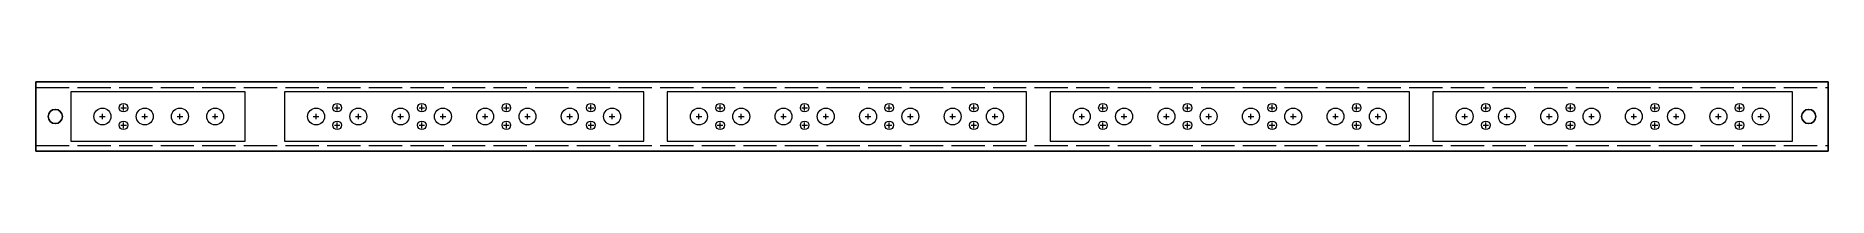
# Model space of a CAD drawing. Header units: millimetres. Extents: x 0 to 646, y -12 to 12.
import ezdxf

# ---------------------------------------------------------------- set-up
doc = ezdxf.new("R2010")
doc.units = ezdxf.units.MM
doc.linetypes.add('ACAD_ISO02W100', pattern=[15, 12, -3])
doc.layers.get('0').update_dxf_attribs({"lineweight": 25, "true_color": 0x000000})
doc.layers.add('Contour', color=7, linetype='Continuous', lineweight=5, true_color=0xffffff)

msp = doc.modelspace()

# ---------------------------------------------------------------- linework, layer by layer
for p, q in [((646, 12.5), (0, 12.5)), ((0, 12.5), (0, -12.5)), ((646, -12.5), (646, 12.5)), ((0, -12.5), (646, -12.5))]:
    msp.add_line(p, q)
at = {"linetype": 'ACAD_ISO02W100', "lineweight": 13}
for p, q in [((0, 10.5), (646, 10.5)), ((0, -10.5), (646, -10.5))]:
    msp.add_line(p, q, dxfattribs=at)
for centre in [(7, 0), (639, 0)]:
    msp.add_circle(centre, 2.55)
at = {"layer": 'Contour', "color": 7, "linetype": 'Continuous', "lineweight": 0, "true_color": 0xffffff}
for p, q in [((75.435, 8.89), (12.57, 8.89)), ((12.57, 8.89), (12.57, 8.89)), ((12.57, 8.89), (12.57, -8.89)), ((75.435, -8.89), (75.435, 8.89)), ((75.435, 8.89), (75.435, 8.89)), ((219.11, 8.89), (89.57, 8.89)), ((89.57, 8.89), (89.57, 8.89)), ((89.57, 8.89), (89.57, -8.89)), ((219.11, -8.89), (219.11, 8.89)), ((219.11, 8.89), (219.11, 8.89)), ((357.11, 8.89), (227.57, 8.89)), ((227.57, 8.89), (227.57, 8.89)), ((227.57, 8.89), (227.57, -8.89)), ((357.11, -8.89), (357.11, 8.89)), ((357.11, 8.89), (357.11, 8.89)), ((495.11, 8.89), (365.57, 8.89)), ((365.57, 8.89), (365.57, 8.89)), ((365.57, 8.89), (365.57, -8.89)), ((495.11, -8.89), (495.11, 8.89)), ((495.11, 8.89), (495.11, 8.89)), ((633.11, 8.89), (503.57, 8.89)), ((503.57, 8.89), (503.57, 8.89)), ((503.57, 8.89), (503.57, -8.89)), ((633.11, -8.89), (633.11, 8.89)), ((633.11, 8.89), (633.11, 8.89)), ((23.000002, 0), (24.999998, 0)), ((24, -0.999998), (24, 0.999998)), ((30.620002, 3.175), (32.619998, 3.175)), ((31.62, 2.175002), (31.62, 4.174998)), ((38.240002, 0), (40.239998, 0)), ((39.24, -0.999998), (39.24, 0.999998)), ((50.940002, 0), (52.939998, 0)), ((51.94, -0.999998), (51.94, 0.999998)), ((63.640002, 0), (65.639998, 0)), ((64.64, -0.999998), (64.64, 0.999998)), ((100.000002, 0), (101.999998, 0)), ((101, -0.999998), (101, 0.999998)), ((107.620002, 3.175), (109.619998, 3.175)), ((108.62, 2.175002), (108.62, 4.174998)), ((115.240002, 0), (117.239998, 0)), ((116.24, -0.999998), (116.24, 0.999998)), ((130.480002, 0), (132.479998, 0)), ((131.48, -0.999998), (131.48, 0.999998)), ((138.100002, 3.175), (140.099998, 3.175)), ((139.1, 2.175002), (139.1, 4.174998)), ((145.720002, 0), (147.719998, 0)), ((146.72, -0.999998), (146.72, 0.999998)), ((160.960002, 0), (162.959998, 0)), ((161.96, -0.999998), (161.96, 0.999998)), ((168.580002, 3.175), (170.579998, 3.175)), ((169.58, 2.175002), (169.58, 4.174998)), ((176.200002, 0), (178.199998, 0)), ((177.2, -0.999998), (177.2, 0.999998)), ((191.440002, 0), (193.439998, 0)), ((192.44, -0.999998), (192.44, 0.999998)), ((199.060002, 3.175), (201.059998, 3.175)), ((200.06, 2.175002), (200.06, 4.174998)), ((206.680002, 0), (208.679998, 0)), ((207.68, -0.999998), (207.68, 0.999998)), ((238.000002, 0), (239.999998, 0)), ((239, -0.999998), (239, 0.999998)), ((245.620002, 3.175), (247.619998, 3.175)), ((246.62, 2.175002), (246.62, 4.174998)), ((253.240002, 0), (255.239998, 0)), ((254.24, -0.999998), (254.24, 0.999998)), ((268.480002, 0), (270.479998, 0)), ((269.48, -0.999998), (269.48, 0.999998)), ((276.100002, 3.175), (278.099998, 3.175)), ((277.1, 2.175002), (277.1, 4.174998)), ((283.720002, 0), (285.719998, 0)), ((284.72, -0.999998), (284.72, 0.999998)), ((298.960002, 0), (300.959998, 0)), ((299.96, -0.999998), (299.96, 0.999998)), ((306.580002, 3.175), (308.579998, 3.175)), ((307.58, 2.175002), (307.58, 4.174998)), ((314.200002, 0), (316.199998, 0)), ((315.2, -0.999998), (315.2, 0.999998)), ((329.440002, 0), (331.439998, 0)), ((330.44, -0.999998), (330.44, 0.999998)), ((337.060002, 3.175), (339.059998, 3.175)), ((338.06, 2.175002), (338.06, 4.174998)), ((344.680002, 0), (346.679998, 0)), ((345.68, -0.999998), (345.68, 0.999998)), ((376.000002, 0), (377.999998, 0)), ((377, -0.999998), (377, 0.999998)), ((383.620002, 3.175), (385.619998, 3.175)), ((384.62, 2.175002), (384.62, 4.174998)), ((391.240002, 0), (393.239998, 0)), ((392.24, -0.999998), (392.24, 0.999998)), ((406.480002, 0), (408.479998, 0)), ((407.48, -0.999998), (407.48, 0.999998)), ((414.100002, 3.175), (416.099998, 3.175)), ((415.1, 2.175002), (415.1, 4.174998)), ((421.720002, 0), (423.719998, 0)), ((422.72, -0.999998), (422.72, 0.999998)), ((436.960002, 0), (438.959998, 0)), ((437.96, -0.999998), (437.96, 0.999998)), ((444.580002, 3.175), (446.579998, 3.175)), ((445.58, 2.175002), (445.58, 4.174998)), ((452.200002, 0), (454.199998, 0)), ((453.2, -0.999998), (453.2, 0.999998)), ((467.440002, 0), (469.439998, 0)), ((468.44, -0.999998), (468.44, 0.999998)), ((475.060002, 3.175), (477.059998, 3.175)), ((476.06, 2.175002), (476.06, 4.174998)), ((482.680002, 0), (484.679998, 0)), ((483.68, -0.999998), (483.68, 0.999998)), ((514.000002, 0), (515.999998, 0)), ((515, -0.999998), (515, 0.999998)), ((521.620002, 3.175), (523.619998, 3.175)), ((522.62, 2.175002), (522.62, 4.174998)), ((529.240002, 0), (531.239998, 0)), ((530.24, -0.999998), (530.24, 0.999998)), ((544.480002, 0), (546.479998, 0)), ((545.48, -0.999998), (545.48, 0.999998)), ((552.100002, 3.175), (554.099998, 3.175)), ((553.1, 2.175002), (553.1, 4.174998)), ((559.720002, 0), (561.719998, 0)), ((560.72, -0.999998), (560.72, 0.999998)), ((574.960002, 0), (576.959998, 0)), ((575.96, -0.999998), (575.96, 0.999998)), ((582.580002, 3.175), (584.579998, 3.175)), ((583.58, 2.175002), (583.58, 4.174998)), ((590.200002, 0), (592.199998, 0)), ((591.2, -0.999998), (591.2, 0.999998)), ((605.440002, 0), (607.439998, 0)), ((606.44, -0.999998), (606.44, 0.999998)), ((613.060002, 3.175), (615.059998, 3.175)), ((614.06, 2.175002), (614.06, 4.174998)), ((620.680002, 0), (622.679998, 0)), ((621.68, -0.999998), (621.68, 0.999998)), ((30.620002, -3.175), (32.619998, -3.175)), ((31.62, -4.174998), (31.62, -2.175002)), ((107.620002, -3.175), (109.619998, -3.175)), ((108.62, -4.174998), (108.62, -2.175002)), ((138.100002, -3.175), (140.099998, -3.175)), ((139.1, -4.174998), (139.1, -2.175002)), ((168.580002, -3.175), (170.579998, -3.175)), ((169.58, -4.174998), (169.58, -2.175002)), ((199.060002, -3.175), (201.059998, -3.175)), ((200.06, -4.174998), (200.06, -2.175002)), ((245.620002, -3.175), (247.619998, -3.175)), ((246.62, -4.174998), (246.62, -2.175002)), ((276.100002, -3.175), (278.099998, -3.175)), ((277.1, -4.174998), (277.1, -2.175002)), ((306.580002, -3.175), (308.579998, -3.175)), ((307.58, -4.174998), (307.58, -2.175002)), ((337.060002, -3.175), (339.059998, -3.175)), ((338.06, -4.174998), (338.06, -2.175002)), ((383.620002, -3.175), (385.619998, -3.175)), ((384.62, -4.174998), (384.62, -2.175002)), ((414.100002, -3.175), (416.099998, -3.175)), ((415.1, -4.174998), (415.1, -2.175002)), ((444.580002, -3.175), (446.579998, -3.175)), ((445.58, -4.174998), (445.58, -2.175002)), ((475.060002, -3.175), (477.059998, -3.175)), ((476.06, -4.174998), (476.06, -2.175002)), ((521.620002, -3.175), (523.619998, -3.175)), ((522.62, -4.174998), (522.62, -2.175002)), ((552.100002, -3.175), (554.099998, -3.175)), ((553.1, -4.174998), (553.1, -2.175002)), ((582.580002, -3.175), (584.579998, -3.175)), ((583.58, -4.174998), (583.58, -2.175002)), ((613.060002, -3.175), (615.059998, -3.175)), ((614.06, -4.174998), (614.06, -2.175002)), ((12.57, -8.89), (12.57, -8.89)), ((12.57, -8.89), (75.435, -8.89)), ((75.435, -8.89), (75.435, -8.89)), ((89.57, -8.89), (89.57, -8.89)), ((89.57, -8.89), (219.11, -8.89)), ((219.11, -8.89), (219.11, -8.89)), ((227.57, -8.89), (227.57, -8.89)), ((227.57, -8.89), (357.11, -8.89)), ((357.11, -8.89), (357.11, -8.89)), ((365.57, -8.89), (365.57, -8.89)), ((365.57, -8.89), (495.11, -8.89)), ((495.11, -8.89), (495.11, -8.89)), ((503.57, -8.89), (503.57, -8.89)), ((503.57, -8.89), (633.11, -8.89)), ((633.11, -8.89), (633.11, -8.89))]:
    msp.add_line(p, q, dxfattribs=at)
for centre, radius in [((24, 0), 3.050032), ((31.62, 3.175), 1.549908), ((39.24, 0), 3.050032), ((51.94, 0), 3.050032), ((64.64, 0), 3.050032), ((101, 0), 3.050032), ((108.62, 3.175), 1.549908), ((116.24, 0), 3.050032), ((131.48, 0), 3.050032), ((139.1, 3.175), 1.549908), ((146.72, 0), 3.050032), ((161.96, 0), 3.050032), ((169.58, 3.175), 1.549908), ((177.2, 0), 3.050032), ((192.44, 0), 3.050032), ((200.06, 3.175), 1.549908), ((207.68, 0), 3.050032), ((239, 0), 3.050032), ((246.62, 3.175), 1.549908), ((254.24, 0), 3.050032), ((269.48, 0), 3.050032), ((277.1, 3.175), 1.549908), ((284.72, 0), 3.050032), ((299.96, 0), 3.050032), ((307.58, 3.175), 1.549908), ((315.2, 0), 3.050032), ((330.44, 0), 3.050032), ((338.06, 3.175), 1.549908), ((345.68, 0), 3.050032), ((377, 0), 3.050032), ((384.62, 3.175), 1.549908), ((392.24, 0), 3.050032), ((407.48, 0), 3.050032), ((415.1, 3.175), 1.549908), ((422.72, 0), 3.050032), ((437.96, 0), 3.050032), ((445.58, 3.175), 1.549908), ((453.2, 0), 3.050032), ((468.44, 0), 3.050032), ((476.06, 3.175), 1.549908), ((483.68, 0), 3.050032), ((515, 0), 3.050032), ((522.62, 3.175), 1.549908), ((530.24, 0), 3.050032), ((545.48, 0), 3.050032), ((553.1, 3.175), 1.549908), ((560.72, 0), 3.050032), ((575.96, 0), 3.050032), ((583.58, 3.175), 1.549908), ((591.2, 0), 3.050032), ((606.44, 0), 3.050032), ((614.06, 3.175), 1.549908), ((621.68, 0), 3.050032), ((31.62, -3.175), 1.549908), ((108.62, -3.175), 1.549908), ((139.1, -3.175), 1.549908), ((169.58, -3.175), 1.549908), ((200.06, -3.175), 1.549908), ((246.62, -3.175), 1.549908), ((277.1, -3.175), 1.549908), ((307.58, -3.175), 1.549908), ((338.06, -3.175), 1.549908), ((384.62, -3.175), 1.549908), ((415.1, -3.175), 1.549908), ((445.58, -3.175), 1.549908), ((476.06, -3.175), 1.549908), ((522.62, -3.175), 1.549908), ((553.1, -3.175), 1.549908), ((583.58, -3.175), 1.549908), ((614.06, -3.175), 1.549908)]:
    msp.add_circle(centre, radius, dxfattribs=at)

doc.saveas('drawing.dxf')
